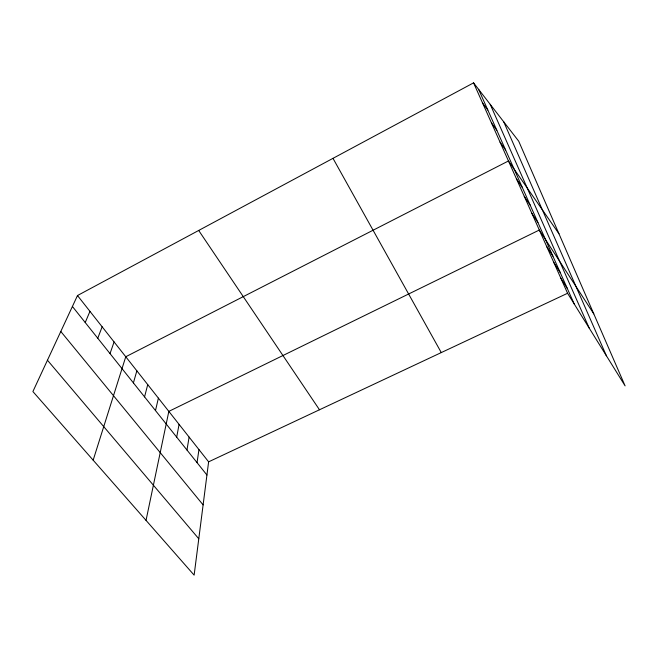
<?xml version="1.0" encoding="UTF-8"?>
<svg xmlns="http://www.w3.org/2000/svg" width="658" height="658" viewBox="0 0 658 658"><rect width="100%" height="100%" fill="white"/><g stroke="black" fill="none" stroke-linecap="round" stroke-linejoin="round"><path stroke-width="0.99" d="M77.488 295.532L208.619 461.834L194.135 575.141L32.9 391.551L77.488 295.532L473.571 82.859L518.71 141.182L625.1 385.884L567.574 293.271L473.571 82.859M197.046 462.64L198.955 449.587M186.971 450.014L189.109 437.093M176.689 437.126L179.075 424.361M146.035 520.379L168.835 411.382L539.321 230.029L593.804 313.899M155.494 410.567L158.389 398.131M144.563 396.881L147.729 384.617M133.409 382.898L136.856 370.824M93.165 460.172L125.76 356.751L508.47 160.971L558.971 233.779M110.026 353.601L114.081 341.938M97.762 338.237L102.146 326.804M85.227 322.535L89.957 311.341M208.619 461.834L567.574 293.271M47.45 360.214L198.782 538.77M60.799 331.476L203.108 504.892M72.413 306.472L206.933 475.027M482.618 103.1L487.825 110.059M491.444 122.865L496.823 130.251M500.064 142.144L505.591 149.95M516.448 178.828L522.271 187.382M198.691 230.456L319.484 409.769M524.245 196.273L530.192 205.173M531.87 213.34L537.94 222.56M546.617 246.355L552.909 256.168M553.756 262.328L560.147 272.42M560.739 277.964L567.229 288.319M332.989 158.339L441.279 352.581M478.605 89.356L574.163 303.873M490.202 104.342L589.181 328.054M503.732 121.829L606.396 355.772"/></g></svg>
